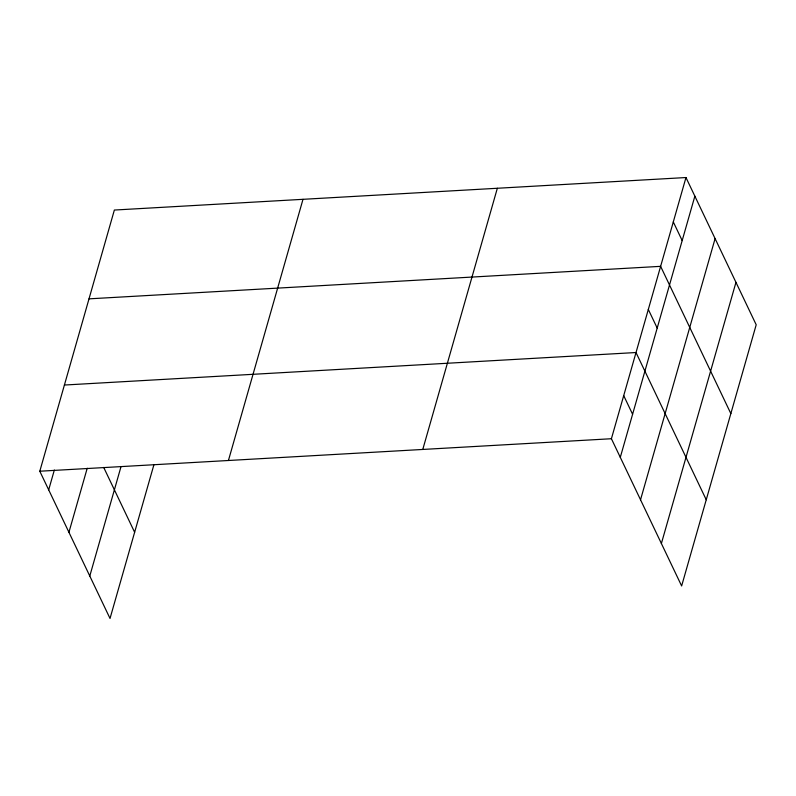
<?xml version="1.0" encoding="UTF-8"?>
<svg xmlns="http://www.w3.org/2000/svg" width="796" height="796" viewBox="0 0 796 796"><rect width="100%" height="100%" fill="white"/><g stroke="black" fill="none" stroke-linecap="round" stroke-linejoin="round"><path stroke-width="1.19" d="M153.926 464.715L110.027 618.462L39.8 471.222L114.365 210.044L685.973 177.538L756.2 324.778L681.635 585.956L611.408 438.725L685.973 177.538M48.685 489.858L54.337 470.058M68.934 532.295L87.222 468.237M89.789 576.025L121.042 466.536M228.432 460.496L302.997 199.318M422.775 449.451L497.341 188.264M620.293 457.352L694.858 196.174M640.531 499.788L715.097 238.611M661.386 543.519L735.962 282.341M89.013 298.848L660.62 266.342L730.847 413.582M64.406 385.035L636.014 352.529L706.241 499.769M39.8 471.222L611.408 438.725M673.297 221.935L682.182 240.571M648.312 309.435L657.197 328.071M623.706 395.622L632.591 414.258M103.699 467.411L134.633 532.275"/></g></svg>
